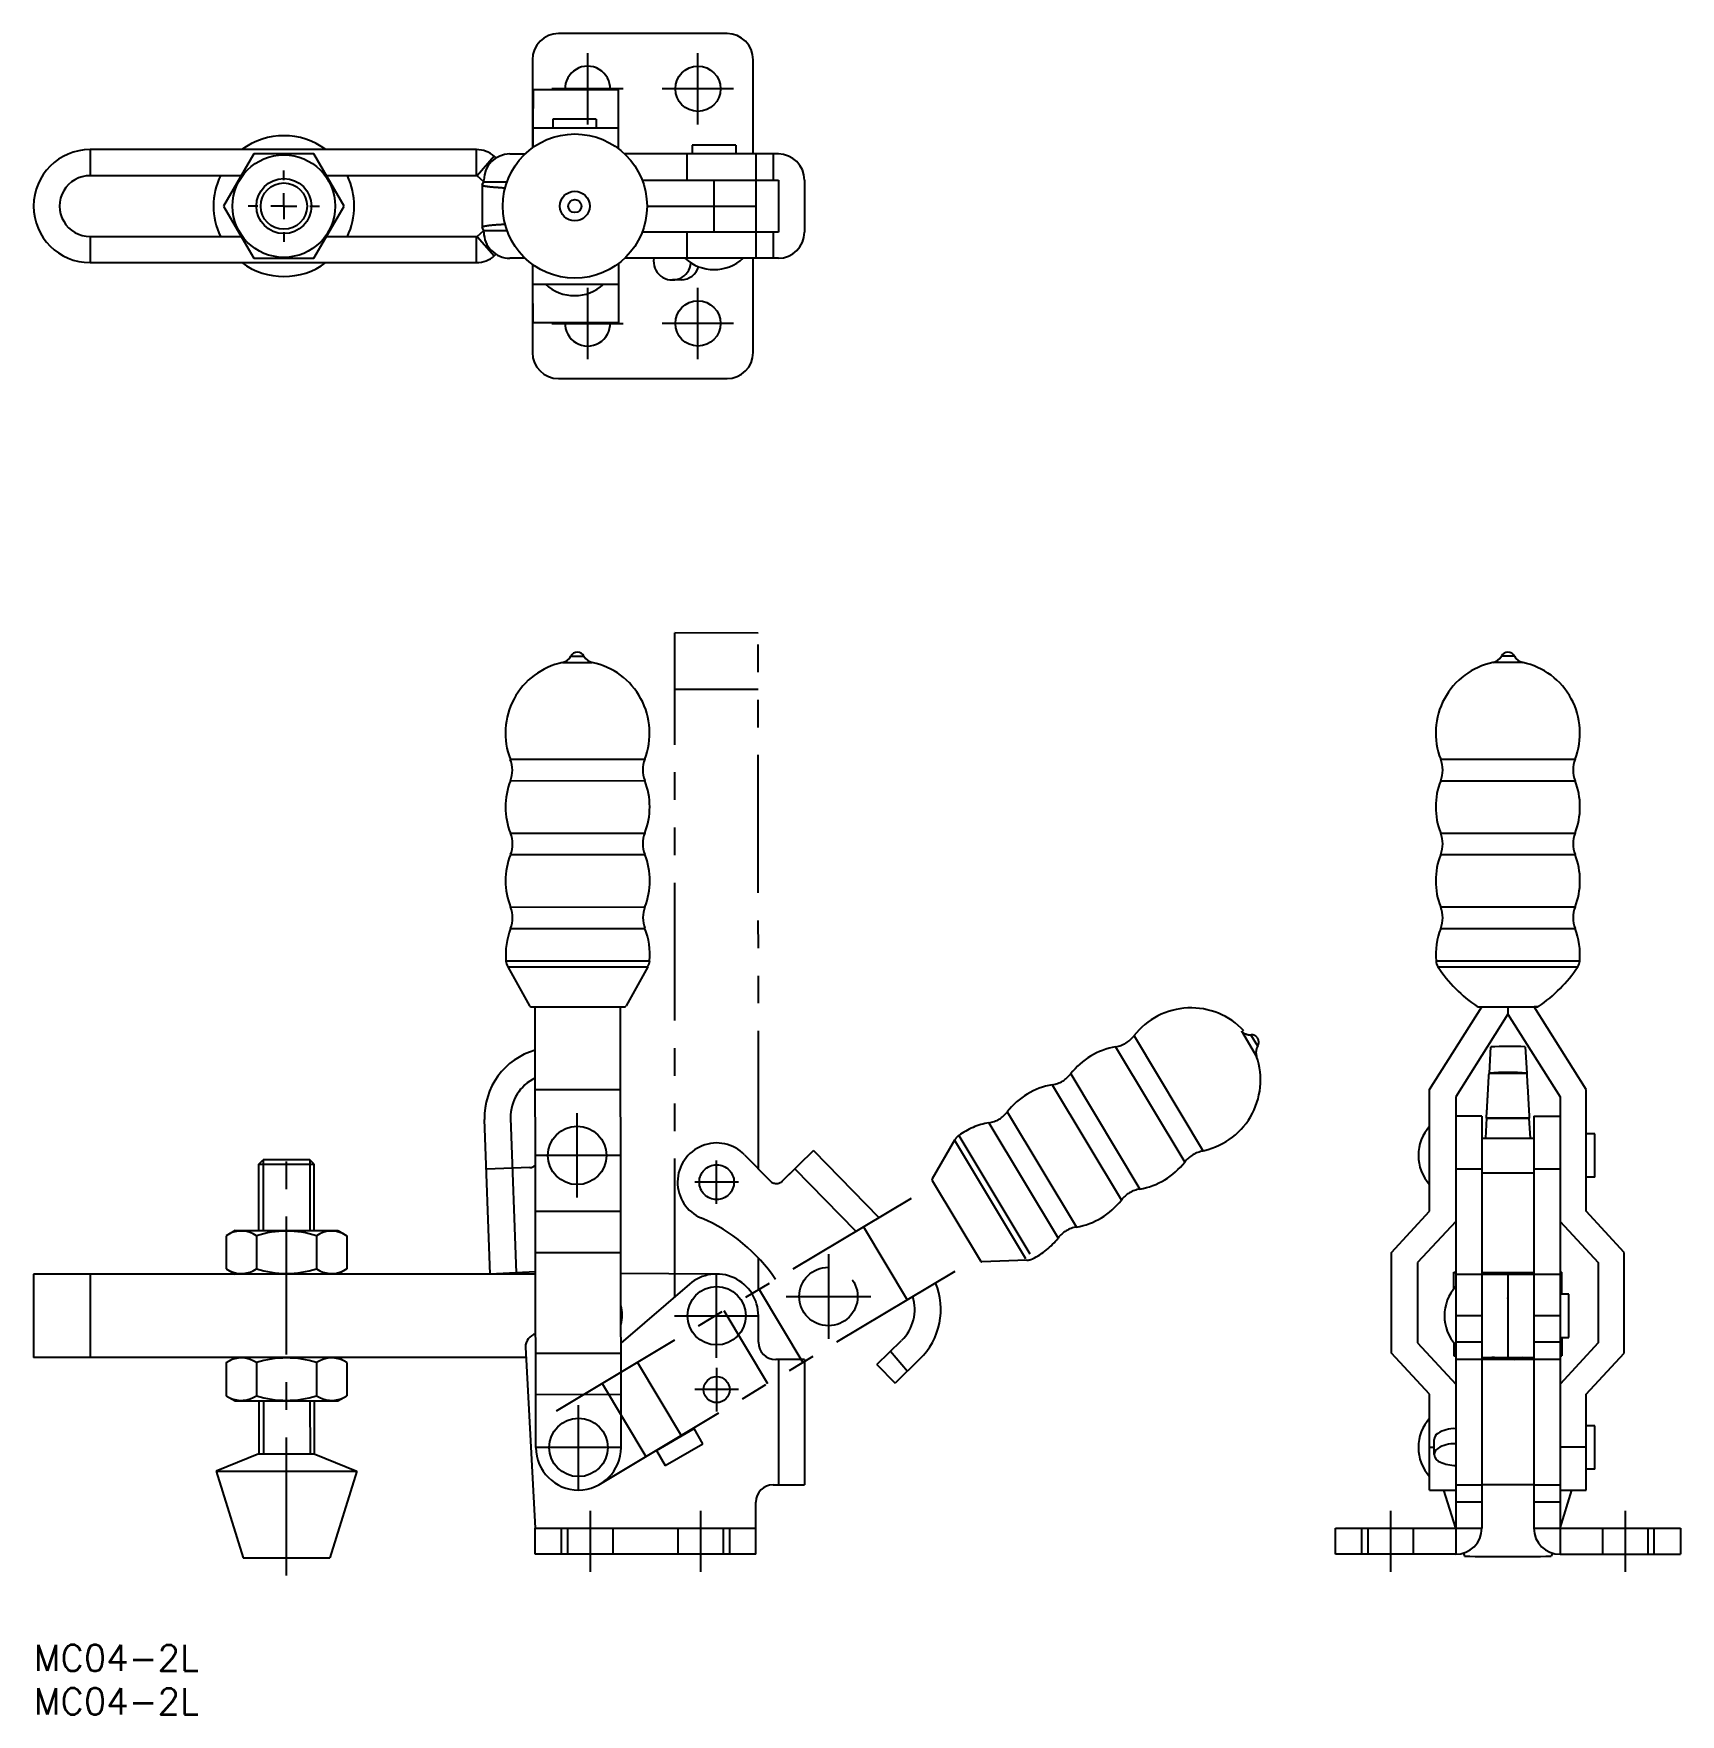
# Model space of a CAD drawing. Extents: x 0 to 190, y -8 to 185.
import ezdxf

# ---------------------------------------------------------------- set-up
doc = ezdxf.new("R2010")
doc.units = 0
doc.header["$LTSCALE"] = 0.5
for name, pattern in [('CENTER', [50.8, 31.75, -6.35, 6.35, -6.35]), ('DASHED', [19.05, 12.7, -6.35]), ('PHANTOM', [63.5, 31.75, -6.35, 6.35, -6.35, 6.35, -6.35])]:
    doc.linetypes.add(name, pattern=pattern)
doc.layers.get('0').update_dxf_attribs({"linetype": 'CONTINUOUS'})
for name, color, linetype in [('MSM_CENTER', 1, 'CENTER'), ('MSM_CONTINUOUS', 7, 'CONTINUOUS'), ('MSM_DASHED', 4, 'DASHED'), ('MSM_IMAGINARY', 6, 'PHANTOM'), ('MSM_NARROW', 5, 'CONTINUOUS'), ('MSM_PART_NUMBER', 7, 'CONTINUOUS')]:
    doc.layers.add(name, color=color, linetype=linetype)
doc.styles.get("Standard").update_dxf_attribs({"font": 'txt.shx', "height": 3, "bigfont": 'bigfont.shx'})

# ---------------------------------------------------------------- blocks, each defined once
blk = doc.blocks.new('*U6')
at = {"layer": 'MSM_PART_NUMBER'}
blk.add_text('MC04-2L', height=3, dxfattribs=at).set_placement((0, -3))
blk = doc.blocks.new('*U7')
at = {"layer": 'MSM_PART_NUMBER'}
blk.add_text('MC04-2L', height=3, dxfattribs=at).set_placement((0, -8))
blk = doc.blocks.new('SW_CENTERMARKSYMBOL_6')
at = {"color": 0, "linetype": 'CONTINUOUS'}
for p, q in [((0, 3), (0, 4.1)), ((-3, 0), (-4.1, 0)), ((0, 0), (-1.5, 0)), ((0, 0), (0, 1.5)), ((0, 0), (0, -1.5)), ((0, 0), (1.5, 0)), ((3, 0), (4.1, 0)), ((0, -3), (0, -4.1))]:
    blk.add_line(p, q, dxfattribs=at)

msp = doc.modelspace()

# ---------------------------------------------------------------- linework, layer by layer
for p, q in [((27.26, 171.56), (27.21, 171.56)), ((166.13, 73.44), (166.22, 73.42)), ((173.01, 73.42), (172.67, 73.42)), ((173.18, 73.44), (173.08, 73.42)), ((57.75, 42.92), (52.54, 42.67))]:
    msp.add_line(p, q)
at = {"layer": 'MSM_CENTER'}
for p, q in [((63.75, 183.16), (63.75, 174.96)), ((76.45, 174.96), (76.45, 183.16)), ((67.85, 179.06), (59.65, 179.06)), ((80.55, 179.06), (72.35, 179.06)), ((63.75, 156.16), (63.75, 147.96)), ((76.45, 147.96), (76.45, 156.16)), ((59.65, 152.06), (67.85, 152.06)), ((80.55, 152.06), (72.35, 152.06)), ((62.55, 51.46), (62.55, 61.19)), ((29.1, 8), (29.1, 57.8)), ((67.42, 56.32), (57.69, 56.32)), ((78.6, 50.75), (78.6, 55.75)), ((81.1, 53.25), (76.1, 53.25)), ((91.46, 44.96), (91.46, 35.23)), ((78.6, 33.01), (78.6, 42.74)), ((86.6, 40.09), (96.33, 40.09)), ((73.74, 37.87), (83.46, 37.87)), ((78.6, 31.87), (78.6, 26.87)), ((81.1, 29.37), (76.1, 29.37)), ((62.7, 17.86), (62.7, 27.59)), ((67.56, 22.72), (57.84, 22.72)), ((64.05, 15.42), (64.05, 8.42)), ((76.75, 15.42), (76.75, 8.42)), ((156.15, 15.42), (156.15, 8.42)), ((183.15, 15.42), (183.15, 8.42))]:
    msp.add_line(p, q, dxfattribs=at)
at = {"layer": 'MSM_CONTINUOUS'}
for p, q in [((79.8, 185.41), (60.4, 185.41)), ((57.4, 182.41), (57.4, 172.27)), ((82.8, 171.56), (82.8, 182.41)), ((57.47, 178.96), (57.46, 174.56)), ((57.47, 178.96), (67.29, 178.96)), ((67.3, 172.18), (67.29, 178.96)), ((57.44, 174.56), (67.29, 174.56)), ((57.44, 174.56), (57.44, 172.29)), ((64.75, 175.56), (59.75, 175.56)), ((59.75, 175.56), (59.75, 174.56)), ((64.75, 175.56), (64.75, 174.56)), ((80.8, 172.56), (75.8, 172.56)), ((75.8, 172.56), (75.8, 171.56)), ((80.8, 172.56), (80.8, 171.56)), ((50.97, 172.06), (6.5, 172.06)), ((6.5, 172.06), (6.5, 169.06)), ((25.34, 171.56), (21.87, 165.56)), ((32.26, 171.56), (25.34, 171.56)), ((27.27, 171.56), (27.26, 171.56)), ((35.73, 165.56), (32.26, 171.56)), ((50.97, 169.06), (50.97, 172.06)), ((53.01, 171.29), (51.03, 169.03)), ((53.22, 171.1), (53.01, 171.29)), ((54.8, 171.56), (56.55, 171.56)), ((85.7, 171.56), (68.02, 171.56)), ((75.17, 171.56), (75.17, 168.56)), ((82.8, 171.56), (82.8, 171.56)), ((83.1, 171.56), (83.1, 159.56)), ((85.1, 171.56), (85.1, 168.56)), ((23.89, 169.06), (6.5, 169.06)), ((50.97, 169.06), (33.71, 169.06)), ((51.81, 168.35), (51.03, 169.03)), ((51.61, 168.03), (51.82, 168.36)), ((51.82, 168.36), (51.82, 168.56)), ((51.82, 168.36), (54.49, 168.36)), ((70.03, 168.56), (85.7, 168.56)), ((78.32, 162.56), (78.32, 168.56)), ((85.7, 168.56), (85.7, 162.56)), ((88.7, 168.56), (88.7, 162.56)), ((51.6, 168.01), (51.61, 163.09)), ((21.87, 165.56), (25.34, 159.56)), ((32.26, 159.56), (35.73, 165.56)), ((70.59, 165.56), (83.1, 165.56)), ((51.03, 162.08), (51.81, 162.76)), ((51.82, 162.76), (51.61, 163.09)), ((51.82, 162.76), (54.49, 162.76)), ((51.82, 162.56), (51.82, 162.76)), ((85.7, 162.56), (70.03, 162.56)), ((75.17, 162.56), (75.17, 159.56)), ((85.1, 162.56), (85.1, 159.56)), ((6.5, 162.06), (23.89, 162.06)), ((6.5, 162.06), (6.5, 159.06)), ((33.71, 162.06), (50.97, 162.06)), ((50.97, 159.06), (50.97, 162.06)), ((51.03, 162.08), (53.01, 159.82)), ((6.5, 159.06), (50.97, 159.06)), ((25.34, 159.56), (32.26, 159.56)), ((53.01, 159.82), (53.22, 160.01)), ((56.55, 159.56), (54.8, 159.56)), ((57.4, 158.85), (57.4, 148.71)), ((57.44, 156.56), (57.44, 158.82)), ((67.3, 158.94), (67.29, 152.16)), ((85.7, 159.56), (68.02, 159.56)), ((82.8, 159.56), (82.8, 159.56)), ((82.8, 148.71), (82.8, 159.56)), ((74.53, 157.06), (73.53, 157.06)), ((57.44, 156.56), (67.29, 156.56)), ((57.47, 152.16), (57.46, 156.56)), ((57.47, 152.16), (67.29, 152.16)), ((60.4, 145.71), (79.8, 145.71)), ((60.87, 113.04), (64.29, 113.05)), ((61.83, 113.77), (63.33, 113.77)), ((54.86, 101.9), (70.32, 101.92)), ((161.92, 101.91), (177.39, 101.91)), ((54.86, 99.43), (70.33, 99.45)), ((161.92, 99.44), (177.39, 99.44)), ((54.87, 93.4), (70.34, 93.42)), ((161.92, 93.41), (177.39, 93.41)), ((54.88, 90.93), (70.34, 90.95)), ((161.92, 90.94), (177.39, 90.94)), ((54.88, 84.9), (70.35, 84.92)), ((161.92, 84.91), (177.39, 84.91)), ((54.89, 82.43), (70.35, 82.45)), ((161.92, 82.44), (177.39, 82.44)), ((54.35, 78.7), (70.89, 78.72)), ((54.56, 78.02), (70.69, 78.04)), ((54.56, 78.02), (57.07, 73.53)), ((70.69, 78.04), (68.19, 73.54)), ((161.38, 78.71), (177.92, 78.71)), ((161.59, 78.03), (177.72, 78.03)), ((57.25, 73.42), (68.01, 73.43)), ((57.8, 22.72), (57.73, 73.42)), ((67.6, 22.73), (67.53, 73.43)), ((160.65, 63.91), (166.64, 73.43)), ((169.65, 72.59), (163.65, 63.05)), ((166.22, 73.42), (166.3, 73.43)), ((166.22, 73.42), (166.3, 73.42)), ((166.3, 73.43), (173.01, 73.43)), ((166.3, 73.42), (166.63, 73.42)), ((169.65, 73.43), (169.65, 72.59)), ((169.65, 72.59), (175.65, 63.05)), ((169.65, 72.57), (169.65, 72.59)), ((169.65, 72.57), (169.65, 72.59)), ((178.65, 63.91), (172.67, 73.43)), ((173.01, 73.43), (173.08, 73.42)), ((173.08, 73.42), (173.01, 73.42)), ((167.67, 68.81), (167.48, 65.79)), ((171.63, 68.83), (171.83, 65.79)), ((167.48, 65.79), (167.48, 65.73)), ((171.83, 65.73), (171.83, 65.79)), ((57.74, 63.9), (67.54, 63.91)), ((160.65, 49.91), (160.65, 63.91)), ((171.83, 65.73), (167.48, 65.73)), ((178.65, 49.91), (178.65, 63.91)), ((163.65, 63.05), (163.65, 10.42)), ((175.65, 63.05), (175.65, 10.42)), ((52.54, 42.67), (51.9, 60.44)), ((54.89, 60.62), (54.89, 60.62)), ((54.89, 60.62), (55.54, 42.81)), ((166.65, 60.82), (163.65, 60.82)), ((166.65, 60.82), (166.65, 13.42)), ((167.19, 60.62), (167.06, 58.32)), ((167.19, 60.62), (172.12, 60.62)), ((172.12, 60.62), (167.19, 60.62)), ((167.19, 60.62), (167.19, 60.62)), ((172.25, 58.32), (172.12, 60.62)), ((172.12, 60.62), (172.12, 60.62)), ((172.65, 60.82), (172.65, 13.42)), ((172.65, 60.82), (175.65, 60.82)), ((166.65, 58.32), (172.65, 58.32)), ((179.65, 58.82), (178.65, 58.82)), ((179.65, 56.32), (179.65, 58.82)), ((179.65, 53.82), (179.65, 56.32)), ((25.93, 55.3), (26.42, 55.8)), ((25.92, 47.67), (25.93, 55.3)), ((25.93, 55.3), (32.27, 55.3)), ((31.77, 55.8), (26.42, 55.8)), ((32.27, 55.3), (31.77, 55.8)), ((32.27, 47.67), (32.27, 55.3)), ((57.1, 54.93), (52.1, 54.74)), ((166.65, 54.75), (163.65, 54.75)), ((166.65, 54.32), (172.65, 54.32)), ((175.65, 54.75), (172.65, 54.75)), ((179.65, 53.82), (178.65, 53.82)), ((57.76, 49.9), (67.56, 49.91)), ((156.25, 45.16), (160.65, 49.91)), ((163.65, 48.73), (159.25, 43.98)), ((163.65, 48.73), (163.65, 48.73)), ((175.65, 48.73), (180.05, 43.98)), ((175.65, 48.73), (175.65, 48.73)), ((183.05, 45.16), (178.65, 49.91)), ((23.2, 47.67), (22.17, 47.08)), ((22.17, 47.08), (22.17, 43.27)), ((23.2, 47.67), (35, 47.67)), ((25.64, 47.08), (25.64, 43.27)), ((32.56, 47.08), (32.56, 43.27)), ((35, 47.67), (36.03, 47.08)), ((36.03, 47.08), (36.03, 43.27)), ((57.77, 45.15), (67.57, 45.16)), ((156.25, 33.58), (156.25, 45.16)), ((183.05, 33.58), (183.05, 45.16)), ((57.77, 42.67), (0, 42.67)), ((0, 42.67), (0, 33.07)), ((6.51, 42.67), (6.51, 33.07)), ((22.17, 43.27), (23.2, 42.67)), ((36.03, 43.27), (35, 42.67)), ((78.62, 42.67), (67.57, 42.72)), ((159.25, 43.98), (159.25, 34.76)), ((163.45, 41), (163.45, 42.87)), ((163.45, 42.87), (163.65, 42.87)), ((163.45, 42.87), (163.48, 42.86)), ((163.48, 42.86), (163.65, 42.86)), ((163.65, 42.93), (163.65, 42.93)), ((163.65, 42.67), (175.65, 42.67)), ((166.65, 42.86), (172.65, 42.86)), ((166.65, 42.67), (166.65, 37.87)), ((169.65, 42.67), (169.65, 42.78)), ((169.65, 42.67), (169.65, 37.85)), ((175.65, 42.87), (175.85, 42.87)), ((175.65, 42.86), (175.83, 42.86)), ((175.83, 42.86), (175.85, 42.87)), ((175.85, 40.37), (175.85, 42.87)), ((180.05, 43.98), (180.05, 34.76)), ((75.47, 41.51), (67.58, 34.72)), ((169.65, 39.87), (169.65, 39.94)), ((176.65, 40.37), (175.65, 40.37)), ((176.65, 37.87), (176.65, 40.37)), ((83.4, 34.82), (83.4, 37.87)), ((166.65, 37.87), (163.65, 37.87)), ((169.65, 37.85), (169.65, 33.07)), ((175.65, 37.87), (172.65, 37.87)), ((176.65, 35.37), (176.65, 37.87)), ((166.65, 34.82), (163.65, 34.82)), ((175.65, 34.82), (172.65, 34.82)), ((175.65, 35.37), (176.65, 35.37)), ((175.85, 35.37), (175.85, 33.27)), ((56.67, 33.07), (0, 33.07)), ((22.17, 32.48), (23.2, 33.07)), ((36.03, 32.48), (35, 33.07)), ((56.61, 34.24), (57.7, 13.42)), ((57.79, 33.57), (67.59, 33.58)), ((160.65, 28.83), (156.25, 33.58)), ((156.25, 33.57), (156.25, 33.58)), ((159.25, 34.76), (163.65, 30.01)), ((163.45, 34.74), (163.45, 33.27)), ((166.65, 33.07), (169.65, 33.07)), ((169.65, 33.07), (172.65, 33.07)), ((180.05, 34.76), (175.65, 30.01)), ((178.65, 28.83), (183.05, 33.58)), ((183.05, 33.57), (183.05, 33.58)), ((22.17, 32.48), (22.17, 28.67)), ((25.64, 32.48), (25.64, 28.67)), ((32.56, 32.48), (32.56, 28.67)), ((36.03, 32.48), (36.03, 28.67)), ((88.7, 32.82), (85.4, 32.82)), ((85.7, 32.82), (85.7, 18.42)), ((88.7, 32.82), (88.7, 18.42)), ((166.65, 32.82), (163.65, 32.82)), ((172.65, 32.82), (166.65, 32.82)), ((175.65, 32.82), (172.65, 32.82)), ((22.17, 28.67), (23.2, 28.07)), ((23.2, 28.07), (35, 28.07)), ((25.92, 28.07), (25.92, 22)), ((32.27, 28.07), (32.27, 22)), ((35, 28.07), (36.03, 28.67)), ((57.79, 28.82), (67.59, 28.83)), ((160.65, 17.82), (160.65, 28.83)), ((178.65, 17.82), (178.65, 28.83)), ((179.65, 25.22), (178.65, 25.22)), ((179.65, 22.72), (179.65, 25.22)), ((71.67, 22.38), (76, 24.88)), ((77, 23.15), (76, 24.88)), ((161.15, 23.63), (161.15, 21.9)), ((25.92, 22), (21, 20)), ((25.92, 22), (32.27, 22)), ((32.27, 22), (37.2, 20)), ((71.67, 22.38), (72.67, 20.65)), ((72.67, 20.65), (77, 23.15)), ((160.65, 22.73), (161.15, 22.73)), ((178.65, 22.73), (175.65, 22.73)), ((179.65, 20.22), (179.65, 22.72)), ((21, 20), (37.2, 20)), ((21, 20), (24.1, 10)), ((37.2, 20), (34.1, 10)), ((179.65, 20.22), (178.65, 20.22)), ((85.1, 18.42), (88.7, 18.42)), ((160.65, 17.82), (163.65, 17.82)), ((163.65, 13.42), (162.29, 17.82)), ((163.65, 18.42), (166.65, 18.42)), ((172.65, 18.42), (166.65, 18.42)), ((172.65, 18.42), (175.65, 18.42)), ((175.65, 13.42), (177.02, 17.82)), ((175.65, 17.82), (178.65, 17.82)), ((83.1, 10.42), (83.1, 16.42)), ((166.65, 16.42), (163.65, 16.42)), ((175.65, 16.42), (172.65, 16.42)), ((57.7, 10.42), (57.7, 13.42)), ((57.7, 13.42), (83.1, 13.42)), ((57.7, 13.42), (57.7, 13.42)), ((60.7, 13.42), (60.7, 10.42)), ((80.1, 10.42), (80.1, 13.42)), ((83.1, 13.42), (83.1, 13.42)), ((149.8, 10.42), (149.8, 13.42)), ((149.8, 13.42), (166.65, 13.42)), ((152.8, 13.42), (152.8, 10.42)), ((172.65, 13.42), (189.5, 13.42)), ((186.5, 10.42), (186.5, 13.42)), ((189.5, 13.42), (189.5, 10.42)), ((24.1, 10), (34.1, 10)), ((83.1, 10.42), (57.7, 10.42)), ((163.65, 10.42), (149.8, 10.42)), ((164.54, 10.56), (164.65, 10.19)), ((174.77, 10.56), (174.65, 10.19)), ((175.65, 10.42), (189.5, 10.42))]:
    msp.add_line(p, q, dxfattribs=at)
for points in [[(51.61, 168.03, 0), (51.61, 168.02, 0), (51.61, 168.02, 0), (51.61, 168.01, 0), (51.6, 168.01, 0), (51.6, 168.01, 0), (51.6, 168.01, 0), (51.6, 168, 0), (51.61, 168, 0), (51.61, 168, 0), (51.61, 167.99, 0), (51.61, 167.99, 0), (51.61, 167.99, 0), (51.62, 167.98, 0), (51.62, 167.98, 0), (51.62, 167.98, 0), (51.63, 167.97, 0), (51.63, 167.97, 0), (51.63, 167.97, 0), (51.64, 167.96, 0), (51.64, 167.96, 0), (51.65, 167.96, 0), (51.66, 167.96, 0), (51.66, 167.95, 0), (51.67, 167.95, 0), (51.68, 167.94, 0), (51.68, 167.94, 0), (51.69, 167.94, 0), (51.7, 167.94, 0), (51.71, 167.93, 0), (51.72, 167.93, 0), (51.73, 167.93, 0), (51.74, 167.92, 0), (51.75, 167.92, 0), (51.76, 167.92, 0), (51.77, 167.91, 0), (51.78, 167.91, 0), (51.79, 167.91, 0), (51.8, 167.91, 0), (51.82, 167.9, 0), (51.83, 167.9, 0), (51.84, 167.9, 0), (51.86, 167.89, 0), (51.87, 167.89, 0), (51.88, 167.89, 0), (51.9, 167.88, 0), (51.91, 167.88, 0), (51.93, 167.88, 0), (51.94, 167.87, 0), (51.96, 167.87, 0), (51.98, 167.87, 0), (51.99, 167.87, 0), (52.01, 167.86, 0), (52.03, 167.86, 0), (52.05, 167.86, 0), (52.06, 167.85, 0), (52.08, 167.85, 0), (52.1, 167.85, 0), (52.12, 167.84, 0), (52.14, 167.84, 0), (52.16, 167.84, 0), (52.18, 167.84, 0), (52.2, 167.83, 0), (52.22, 167.83, 0), (52.24, 167.83, 0), (52.27, 167.82, 0), (52.29, 167.82, 0), (52.31, 167.82, 0), (52.33, 167.81, 0), (52.36, 167.81, 0), (52.38, 167.81, 0), (52.4, 167.81, 0), (52.43, 167.8, 0), (52.45, 167.8, 0), (52.48, 167.8, 0), (52.5, 167.79, 0), (52.53, 167.79, 0), (52.55, 167.79, 0), (52.58, 167.79, 0), (52.6, 167.78, 0), (52.63, 167.78, 0), (52.66, 167.78, 0), (52.69, 167.78, 0), (52.71, 167.77, 0), (52.74, 167.77, 0), (52.77, 167.77, 0), (52.8, 167.76, 0), (52.83, 167.76, 0), (52.86, 167.76, 0), (52.89, 167.76, 0), (52.92, 167.75, 0), (52.95, 167.75, 0), (52.98, 167.75, 0), (53.01, 167.75, 0), (53.04, 167.74, 0), (53.07, 167.74, 0), (53.1, 167.74, 0), (53.13, 167.74, 0), (53.17, 167.73, 0), (53.2, 167.73, 0), (53.23, 167.73, 0), (53.27, 167.73, 0), (53.3, 167.72, 0), (53.33, 167.72, 0), (53.37, 167.72, 0), (53.4, 167.72, 0), (53.44, 167.72, 0), (53.47, 167.71, 0), (53.51, 167.71, 0), (53.54, 167.71, 0), (53.58, 167.71, 0), (53.61, 167.7, 0), (53.65, 167.7, 0), (53.69, 167.7, 0), (53.72, 167.7, 0), (53.76, 167.69, 0), (53.8, 167.69, 0), (53.84, 167.69, 0), (53.88, 167.69, 0), (53.91, 167.69, 0), (53.95, 167.68, 0), (53.99, 167.68, 0), (54.03, 167.68, 0), (54.07, 167.68, 0), (54.11, 167.67, 0), (54.15, 167.67, 0), (54.19, 167.67, 0), (54.23, 167.67, 0), (54.27, 167.67, 0)], [(54.27, 163.45, 0), (54.23, 163.45, 0), (54.19, 163.45, 0), (54.15, 163.44, 0), (54.11, 163.44, 0), (54.07, 163.44, 0), (54.03, 163.44, 0), (53.99, 163.44, 0), (53.95, 163.43, 0), (53.91, 163.43, 0), (53.88, 163.43, 0), (53.84, 163.43, 0), (53.8, 163.42, 0), (53.76, 163.42, 0), (53.72, 163.42, 0), (53.69, 163.42, 0), (53.65, 163.41, 0), (53.61, 163.41, 0), (53.58, 163.41, 0), (53.54, 163.41, 0), (53.51, 163.41, 0), (53.47, 163.4, 0), (53.44, 163.4, 0), (53.4, 163.4, 0), (53.37, 163.4, 0), (53.33, 163.39, 0), (53.3, 163.39, 0), (53.27, 163.39, 0), (53.23, 163.39, 0), (53.2, 163.38, 0), (53.17, 163.38, 0), (53.13, 163.38, 0), (53.1, 163.38, 0), (53.07, 163.37, 0), (53.04, 163.37, 0), (53.01, 163.37, 0), (52.98, 163.37, 0), (52.95, 163.36, 0), (52.92, 163.36, 0), (52.89, 163.36, 0), (52.86, 163.36, 0), (52.83, 163.35, 0), (52.8, 163.35, 0), (52.77, 163.35, 0), (52.74, 163.34, 0), (52.71, 163.34, 0), (52.69, 163.34, 0), (52.66, 163.34, 0), (52.63, 163.33, 0), (52.6, 163.33, 0), (52.58, 163.33, 0), (52.55, 163.33, 0), (52.53, 163.32, 0), (52.5, 163.32, 0), (52.48, 163.32, 0), (52.45, 163.31, 0), (52.43, 163.31, 0), (52.4, 163.31, 0), (52.38, 163.31, 0), (52.36, 163.3, 0), (52.33, 163.3, 0), (52.31, 163.3, 0), (52.29, 163.29, 0), (52.27, 163.29, 0), (52.24, 163.29, 0), (52.22, 163.29, 0), (52.2, 163.28, 0), (52.18, 163.28, 0), (52.16, 163.28, 0), (52.14, 163.28, 0), (52.12, 163.27, 0), (52.1, 163.27, 0), (52.08, 163.27, 0), (52.06, 163.26, 0), (52.05, 163.26, 0), (52.03, 163.26, 0), (52.01, 163.25, 0), (51.99, 163.25, 0), (51.98, 163.25, 0), (51.96, 163.25, 0), (51.94, 163.24, 0), (51.93, 163.24, 0), (51.91, 163.24, 0), (51.9, 163.23, 0), (51.88, 163.23, 0), (51.87, 163.23, 0), (51.86, 163.22, 0), (51.84, 163.22, 0), (51.83, 163.22, 0), (51.82, 163.21, 0), (51.8, 163.21, 0), (51.79, 163.21, 0), (51.78, 163.21, 0), (51.77, 163.2, 0), (51.76, 163.2, 0), (51.75, 163.2, 0), (51.74, 163.19, 0), (51.73, 163.19, 0), (51.72, 163.19, 0), (51.71, 163.18, 0), (51.7, 163.18, 0), (51.69, 163.18, 0), (51.68, 163.17, 0), (51.68, 163.17, 0), (51.67, 163.17, 0), (51.66, 163.16, 0), (51.66, 163.16, 0), (51.65, 163.16, 0), (51.64, 163.16, 0), (51.64, 163.15, 0), (51.63, 163.15, 0), (51.63, 163.15, 0), (51.63, 163.14, 0), (51.62, 163.14, 0), (51.62, 163.14, 0), (51.62, 163.13, 0), (51.61, 163.13, 0), (51.61, 163.13, 0), (51.61, 163.12, 0), (51.61, 163.12, 0), (51.61, 163.12, 0), (51.6, 163.11, 0), (51.6, 163.11, 0), (51.6, 163.11, 0), (51.6, 163.1, 0), (51.61, 163.1, 0), (51.61, 163.1, 0), (51.61, 163.09, 0), (51.61, 163.09, 0)], [(167.19, 60.62, 0), (167.19, 60.68, 0), (167.2, 60.74, 0), (167.2, 60.8, 0), (167.2, 60.86, 0), (167.21, 60.92, 0), (167.21, 60.98, 0), (167.22, 61.04, 0), (167.22, 61.11, 0), (167.22, 61.17, 0), (167.23, 61.23, 0), (167.23, 61.29, 0), (167.23, 61.35, 0), (167.24, 61.41, 0), (167.24, 61.47, 0), (167.24, 61.53, 0), (167.25, 61.59, 0), (167.25, 61.65, 0), (167.25, 61.71, 0), (167.26, 61.77, 0), (167.26, 61.83, 0), (167.26, 61.89, 0), (167.27, 61.94, 0), (167.27, 62, 0), (167.27, 62.06, 0), (167.28, 62.12, 0), (167.28, 62.18, 0), (167.28, 62.24, 0), (167.29, 62.3, 0), (167.29, 62.35, 0), (167.29, 62.41, 0), (167.3, 62.47, 0), (167.3, 62.52, 0), (167.3, 62.58, 0), (167.31, 62.64, 0), (167.31, 62.69, 0), (167.31, 62.75, 0), (167.32, 62.8, 0), (167.32, 62.86, 0), (167.32, 62.91, 0), (167.33, 62.97, 0), (167.33, 63.02, 0), (167.33, 63.08, 0), (167.34, 63.13, 0), (167.34, 63.18, 0), (167.34, 63.24, 0), (167.34, 63.29, 0), (167.35, 63.34, 0), (167.35, 63.39, 0), (167.35, 63.44, 0), (167.36, 63.49, 0), (167.36, 63.55, 0), (167.36, 63.6, 0), (167.37, 63.65, 0), (167.37, 63.69, 0), (167.37, 63.74, 0), (167.37, 63.79, 0), (167.38, 63.84, 0), (167.38, 63.89, 0), (167.38, 63.93, 0), (167.38, 63.98, 0), (167.39, 64.03, 0), (167.39, 64.07, 0), (167.39, 64.12, 0), (167.39, 64.16, 0), (167.4, 64.2, 0), (167.4, 64.25, 0), (167.4, 64.29, 0), (167.4, 64.33, 0), (167.41, 64.38, 0), (167.41, 64.42, 0), (167.41, 64.46, 0), (167.41, 64.5, 0), (167.41, 64.54, 0), (167.42, 64.58, 0), (167.42, 64.62, 0), (167.42, 64.65, 0), (167.42, 64.69, 0), (167.43, 64.73, 0), (167.43, 64.76, 0), (167.43, 64.8, 0), (167.43, 64.83, 0), (167.43, 64.87, 0), (167.44, 64.9, 0), (167.44, 64.94, 0), (167.44, 64.97, 0), (167.44, 65, 0), (167.44, 65.03, 0), (167.44, 65.06, 0), (167.45, 65.09, 0), (167.45, 65.12, 0), (167.45, 65.15, 0), (167.45, 65.18, 0), (167.45, 65.21, 0), (167.45, 65.23, 0), (167.46, 65.26, 0), (167.46, 65.28, 0), (167.46, 65.31, 0), (167.46, 65.33, 0), (167.46, 65.36, 0), (167.46, 65.38, 0), (167.46, 65.4, 0), (167.46, 65.42, 0), (167.47, 65.44, 0), (167.47, 65.46, 0), (167.47, 65.48, 0), (167.47, 65.5, 0), (167.47, 65.52, 0), (167.47, 65.54, 0), (167.47, 65.55, 0), (167.47, 65.57, 0), (167.47, 65.58, 0), (167.47, 65.6, 0), (167.47, 65.61, 0), (167.47, 65.62, 0), (167.47, 65.64, 0), (167.47, 65.65, 0), (167.48, 65.66, 0), (167.48, 65.67, 0), (167.48, 65.68, 0), (167.48, 65.69, 0), (167.48, 65.69, 0), (167.48, 65.7, 0), (167.48, 65.71, 0), (167.48, 65.71, 0), (167.48, 65.72, 0), (167.48, 65.72, 0), (167.48, 65.72, 0), (167.48, 65.73, 0)], [(171.83, 65.73, 0), (171.83, 65.72, 0), (171.83, 65.72, 0), (171.83, 65.72, 0), (171.83, 65.71, 0), (171.83, 65.71, 0), (171.83, 65.7, 0), (171.83, 65.69, 0), (171.83, 65.69, 0), (171.83, 65.68, 0), (171.83, 65.67, 0), (171.83, 65.66, 0), (171.83, 65.65, 0), (171.83, 65.64, 0), (171.83, 65.62, 0), (171.83, 65.61, 0), (171.83, 65.6, 0), (171.84, 65.58, 0), (171.84, 65.57, 0), (171.84, 65.55, 0), (171.84, 65.54, 0), (171.84, 65.52, 0), (171.84, 65.5, 0), (171.84, 65.48, 0), (171.84, 65.46, 0), (171.84, 65.44, 0), (171.84, 65.42, 0), (171.84, 65.4, 0), (171.84, 65.38, 0), (171.85, 65.36, 0), (171.85, 65.33, 0), (171.85, 65.31, 0), (171.85, 65.28, 0), (171.85, 65.26, 0), (171.85, 65.23, 0), (171.85, 65.21, 0), (171.86, 65.18, 0), (171.86, 65.15, 0), (171.86, 65.12, 0), (171.86, 65.09, 0), (171.86, 65.06, 0), (171.86, 65.03, 0), (171.87, 65, 0), (171.87, 64.97, 0), (171.87, 64.94, 0), (171.87, 64.9, 0), (171.87, 64.87, 0), (171.88, 64.83, 0), (171.88, 64.8, 0), (171.88, 64.76, 0), (171.88, 64.73, 0), (171.88, 64.69, 0), (171.88, 64.65, 0), (171.89, 64.62, 0), (171.89, 64.58, 0), (171.89, 64.54, 0), (171.89, 64.5, 0), (171.9, 64.46, 0), (171.9, 64.42, 0), (171.9, 64.38, 0), (171.9, 64.33, 0), (171.91, 64.29, 0), (171.91, 64.25, 0), (171.91, 64.2, 0), (171.91, 64.16, 0), (171.91, 64.12, 0), (171.92, 64.07, 0), (171.92, 64.03, 0), (171.92, 63.98, 0), (171.93, 63.93, 0), (171.93, 63.89, 0), (171.93, 63.84, 0), (171.93, 63.79, 0), (171.94, 63.74, 0), (171.94, 63.69, 0), (171.94, 63.65, 0), (171.94, 63.6, 0), (171.95, 63.55, 0), (171.95, 63.49, 0), (171.95, 63.44, 0), (171.96, 63.39, 0), (171.96, 63.34, 0), (171.96, 63.29, 0), (171.97, 63.24, 0), (171.97, 63.18, 0), (171.97, 63.13, 0), (171.97, 63.08, 0), (171.98, 63.02, 0), (171.98, 62.97, 0), (171.98, 62.91, 0), (171.99, 62.86, 0), (171.99, 62.8, 0), (171.99, 62.75, 0), (172, 62.69, 0), (172, 62.64, 0), (172, 62.58, 0), (172.01, 62.52, 0), (172.01, 62.47, 0), (172.01, 62.41, 0), (172.02, 62.35, 0), (172.02, 62.3, 0), (172.02, 62.24, 0), (172.03, 62.18, 0), (172.03, 62.12, 0), (172.03, 62.06, 0), (172.04, 62, 0), (172.04, 61.94, 0), (172.04, 61.89, 0), (172.05, 61.83, 0), (172.05, 61.77, 0), (172.05, 61.71, 0), (172.06, 61.65, 0), (172.06, 61.59, 0), (172.06, 61.53, 0), (172.07, 61.47, 0), (172.07, 61.41, 0), (172.07, 61.35, 0), (172.08, 61.29, 0), (172.08, 61.23, 0), (172.09, 61.17, 0), (172.09, 61.11, 0), (172.09, 61.04, 0), (172.09, 60.98, 0), (172.1, 60.92, 0), (172.1, 60.86, 0), (172.11, 60.8, 0), (172.11, 60.74, 0), (172.11, 60.68, 0), (172.12, 60.62, 0)]]:
    msp.add_polyline3d(points, dxfattribs=at)
for centre, radius in [((76.45, 179.06), 2.6), ((62.29, 165.56), 8.3), ((28.8, 165.56), 5.9), ((28.8, 165.56), 3.17), ((62.28, 165.56), 1.71), ((62.28, 165.56), 0.75), ((76.45, 152.06), 2.6), ((62.55, 56.32), 3.36), ((78.6, 37.87), 3.36), ((78.6, 29.37), 1.5), ((62.7, 22.72), 3.36)]:
    msp.add_circle(centre, radius, dxfattribs=at)
for centre, radius, start, end in [((60.4, 182.41), 3, 90, 180), ((79.8, 182.41), 3, 0, 90), ((63.75, 179.06), 2.6, 357.7958, 182.2042), ((28.8, 165.56), 8.1, 53.3662, 126.6338), ((6.5, 165.56), 6.5, 90.0004, 269.9996), ((50.97, 168.96), 3.1, 48.8138, 90), ((54.81, 168.56), 3, 90.0195, 180.018), ((85.7, 168.56), 3, 0, 90), ((6.49, 165.56), 3.5, 89.8606, 270.1394), ((28.8, 165.56), 8.1, 154.3986, 205.6019), ((28.8, 165.56), 8.1, 334.3981, 25.6014), ((50.97, 168.96), 0.1, 48.8161, 89.999), ((54.81, 162.56), 3, 179.9804, 269.982), ((85.7, 162.56), 3, 270, 0), ((50.97, 162.16), 0.1, 270.001, 311.1839), ((28.8, 165.56), 8.1, 233.3669, 306.6331), ((50.97, 162.16), 3.1, 270, 311.1862), ((73.5, 159.21), 2.15, 170.6392, 354.989), ((78.3, 163.26), 5, 227.7314, 312.2686), ((74.44, 159.25), 2.19, 272.4365, 342.403), ((62.25, 160.26), 5, 227.7314, 312.2686), ((63.75, 152.06), 2.6, 177.7958, 2.2042), ((60.4, 148.71), 3, 180, 270), ((79.8, 148.71), 3, 270, 0), ((62.58, 113.38), 0.848, 27.8877, 152.2682), ((169.65, 113.38), 0.848, 90, 152.1902), ((169.65, 113.38), 0.848, 27.8098, 90), ((62.59, 104.92), 8.3, 101.9817, 201.3986), ((60.57, 114.43), 1.42, 281.9817, 332.2682), ((64.58, 114.44), 1.42, 207.8877, 258.1741), ((62.59, 104.92), 8.3, 338.7569, 78.1737), ((169.65, 104.92), 8.3, 101.9036, 201.3207), ((167.65, 114.43), 1.42, 281.8689, 332.2262), ((169.65, -349.01), 462.06, 89.7877, 90.2123), ((169.65, -70.38), 184.15, 89.7663, 90.2331), ((171.66, 114.43), 1.42, 207.8505, 258.0548), ((169.65, 104.92), 8.3, 338.6793, 78.0964), ((51.7, 100.66), 3.39, 338.7572, 21.3986), ((73.48, 100.69), 3.39, 158.7569, 201.3983), ((158.76, 100.67), 3.39, 338.6788, 21.3212), ((180.54, 100.67), 3.39, 158.6783, 201.3217), ((62.6, 96.42), 8.3, 158.7572, 201.3986), ((62.6, 96.42), 8.3, 338.7569, 21.3983), ((169.65, 96.42), 8.3, 158.6793, 201.3207), ((169.65, 96.42), 8.3, 338.6793, 21.3207), ((51.72, 92.16), 3.39, 338.7572, 21.3986), ((73.49, 92.19), 3.39, 158.7569, 201.3983), ((158.76, 92.17), 3.39, 338.6788, 21.3212), ((180.54, 92.17), 3.39, 158.6783, 201.3217), ((62.61, 87.92), 8.3, 158.7572, 201.3986), ((62.61, 87.92), 8.3, 338.7569, 21.3983), ((169.65, 87.92), 8.3, 158.6793, 201.3207), ((169.65, 87.92), 8.3, 338.6793, 21.3207), ((51.73, 83.66), 3.39, 338.7572, 21.3986), ((73.51, 83.69), 3.39, 158.7569, 201.3983), ((158.76, 83.67), 3.39, 338.6788, 21.3212), ((180.54, 83.67), 3.39, 158.6783, 201.3217), ((62.62, 79.42), 8.3, 158.7572, 184.9935), ((62.62, 79.42), 8.3, 355.1619, 21.3983), ((169.65, 79.42), 8.3, 158.6793, 184.9156), ((169.65, 79.42), 8.3, 355.0844, 21.3207), ((56.05, 78.85), 1.7, 184.9935, 209.1184), ((69.2, 78.87), 1.7, 331.037, 355.1619), ((162.94, 78.81), 1.56, 183.7499, 210.1159), ((175.55, 87.29), 16.75, 213.5522, 235.7813), ((163.09, 87.95), 17.67, 304.7961, 325.8522), ((176.28, 78.84), 1.65, 330.5974, 355.5354), ((57.25, 73.62), 0.2, 206.9099, 270.0018), ((68.01, 73.63), 0.2, 270.078, 331.0916), ((59.89, 60.73), 8, 105.6291, 182.0737), ((169.84, 30.88), 37.99, 87.2908, 93.2703), ((169.66, 35.89), 29.98, 85.8465, 94.1677), ((59.89, 60.73), 5, 115.4795, 181.2716), ((164.35, 56.32), 5, 137.7314, 222.2686), ((57.07, 55.92), 1, 272.0737, 313.3972), ((23.9, 44.55), 3.07, 55.6408, 115.5062), ((29.1, 36.12), 11.49, 72.4538, 107.5462), ((34.3, 44.55), 3.07, 64.3591, 124.3591), ((23.9, 45.8), 3.07, 244.3591, 304.3591), ((29.1, 54.23), 11.49, 252.4566, 287.5434), ((34.3, 45.8), 3.07, 235.641, 295.641), ((78.6, 37.87), 4.8, 0, 130.7211), ((167.35, 37.87), 5, 137.7314, 222.2686), ((63.22, 37.94), 4.5, 345.7069, 14.4489), ((58.11, 34.32), 1.5, 102.5036, 183), ((58.11, 34.32), 1.5, 102.5035, 183), ((85.4, 34.82), 2, 180, 270), ((23.9, 29.95), 3.07, 55.6409, 115.6409), ((29.1, 21.52), 11.49, 72.4538, 107.5462), ((34.3, 29.95), 3.07, 64.359, 124.3591), ((163.65, 36.48), 3.23, 266.4227, 269.9777), ((167.54, 28.9), 4.19, 69.7599, 86.3586), ((172.02, 28.15), 4.96, 97.5292, 109.7798), ((175.65, 36.48), 3.23, 270.0223, 273.5773), ((23.9, 31.2), 3.07, 244.359, 304.3591), ((29.1, 39.62), 11.49, 252.4565, 287.5435), ((34.3, 31.2), 3.07, 235.6408, 295.6409), ((164.35, 22.72), 5, 137.7314, 222.2686), ((162.1, 23.53), 0.953, 123.5382, 173.9718), ((163.47, 21.39), 3.49, 87.0224, 122.9035), ((62.7, 22.72), 4.9, 180.0779, 0.0779), ((162.1, 21.8), 0.953, 123.5384, 173.9717), ((162.24, 22.05), 1.1, 188.1408, 251.1378), ((163.47, 19.66), 3.49, 87.0224, 122.9035), ((163.61, 24.89), 4.24, 246.0112, 270.587), ((85.1, 16.42), 2, 90, 180), ((163.65, 13.42), 3, 270, 0), ((163.65, 13.42), 0.001, 270, 0), ((175.65, 13.42), 3, 180, 270), ((175.65, 13.42), 0.001, 180, 270), ((169.65, 505.38), 495.21, 269.4216, 270.5787)]:
    msp.add_arc(centre, radius, start, end, dxfattribs=at)
at = {"layer": 'MSM_DASHED'}
for p, q in [((61.45, 13.42), (61.45, 10.42)), ((66.65, 13.42), (66.65, 10.42)), ((74.15, 13.42), (74.15, 10.42)), ((79.35, 13.42), (79.35, 10.42)), ((153.55, 13.42), (153.55, 10.42)), ((158.75, 13.42), (158.75, 10.42)), ((180.55, 13.42), (180.55, 10.42)), ((185.75, 13.42), (185.75, 10.42))]:
    msp.add_line(p, q, dxfattribs=at)
at = {"layer": 'MSM_IMAGINARY'}
for p, q in [((73.78, 116.48), (83.38, 116.47)), ((73.8, 40.08), (73.78, 116.47)), ((83.41, 54.78), (83.38, 116.48)), ((73.78, 109.96), (83.38, 109.96)), ((126.63, 70.08), (134.58, 56.82)), ((138.98, 70.65), (140.74, 67.71)), ((140.87, 68.91), (140.09, 70.2)), ((124.51, 68.82), (132.47, 55.55)), ((117.22, 64.44), (125.18, 51.18)), ((119.34, 65.71), (127.29, 52.45)), ((109.94, 60.07), (117.89, 46.81)), ((112.05, 61.34), (120, 48.08)), ((105.98, 58.09), (103.41, 53.62)), ((105.98, 58.09), (114.28, 44.26)), ((106.46, 58.61), (114.97, 44.43)), ((81.82, 56.4), (84.76, 53.39)), ((89.75, 56.87), (86.17, 53.38)), ((89.75, 56.87), (97.27, 49.17)), ((86.17, 53.38), (87.6, 54.78)), ((94.63, 47.59), (87.6, 54.78)), ((60.18, 26.93), (103.66, 53)), ((103.41, 53.42), (108.95, 44.19)), ((95.49, 48.11), (100.54, 39.7)), ((65.22, 18.52), (108.7, 44.6)), ((83.4, 40.85), (83.4, 44.52)), ((114.28, 44.26), (109.13, 44.09)), ((83.49, 40.91), (88.53, 32.5)), ((79.41, 38.46), (84.46, 30.06)), ((97.03, 32.25), (99.89, 35.04)), ((98.59, 33.78), (100.56, 31.51)), ((101.99, 32.9), (99.13, 30.1)), ((69.48, 32.51), (74.53, 24.1)), ((97.03, 32.25), (99.13, 30.1)), ((65.41, 30.06), (70.45, 21.66))]:
    msp.add_line(p, q, dxfattribs=at)
for centre, radius in [((78.6, 53.25), 2), ((91.46, 40.09), 3.36)]:
    msp.add_circle(centre, radius, dxfattribs=at)
for centre, radius, start, end in [((133.19, 65), 8.3, 42.859, 142.2759), ((123.95, 72.16), 3.39, 279.6345, 322.2759), ((140.02, 71.61), 1.42, 222.859, 273.1454), ((140.14, 69.35), 0.848, 328.765, 93.1454), ((125.9, 60.63), 8.3, 99.6345, 142.2759), ((132.89, 65), 8.3, 279.6341, 19.051), ((142.08, 68.18), 1.42, 148.765, 199.0514), ((118.61, 56.26), 8.3, 99.6345, 142.2759), ((116.66, 67.78), 3.39, 279.6345, 322.2759), ((111.32, 51.89), 8.3, 99.6345, 125.8708), ((109.37, 63.41), 3.39, 279.6345, 322.2759), ((107.46, 57.24), 1.7, 125.8708, 149.9957), ((78.6, 53.25), 4.5, 44.3324, 246.8727), ((135.15, 53.48), 3.39, 99.6341, 142.2755), ((125.9, 60.63), 8.3, 279.6341, 322.2755), ((85.47, 54.09), 1, 224.3324, 314.3324), ((103.58, 53.52), 0.2, 147.7822, 210.8828), ((127.86, 49.11), 3.39, 99.6341, 142.2755), ((118.61, 56.26), 8.3, 279.6341, 322.2755), ((69.18, 31.18), 19.5, 33.8303, 66.8727), ((111.32, 51.89), 8.3, 296.0392, 322.2755), ((120.57, 44.74), 3.39, 99.6341, 142.2755), ((109.12, 44.29), 0.2, 210.9553, 271.9689), ((114.22, 45.96), 1.7, 271.9143, 296.0392), ((96.4, 38.62), 8, 314.3324, 22.3247), ((96.4, 38.62), 5, 314.3324, 17.0628)]:
    msp.add_arc(centre, radius, start, end, dxfattribs=at)
at = {"layer": 'MSM_NARROW'}
for p, q in [((26.42, 55.8), (26.43, 47.67)), ((31.77, 55.8), (31.78, 47.67)), ((26.45, 28.07), (26.46, 22)), ((31.8, 28.07), (31.81, 22))]:
    msp.add_line(p, q, dxfattribs=at)
msp.add_circle((28.8, 165.56), 2.67, dxfattribs=at)

# ---------------------------------------------------------------- block references
at = {"layer": 'MSM_CENTER'}
msp.add_blockref('SW_CENTERMARKSYMBOL_6', (28.8, 165.56), dxfattribs=at)
at = {"layer": 'MSM_CONTINUOUS'}
for name in ['*U6', '*U7']:
    msp.add_blockref(name, (0, 0), dxfattribs=at)

doc.saveas('drawing.dxf')
